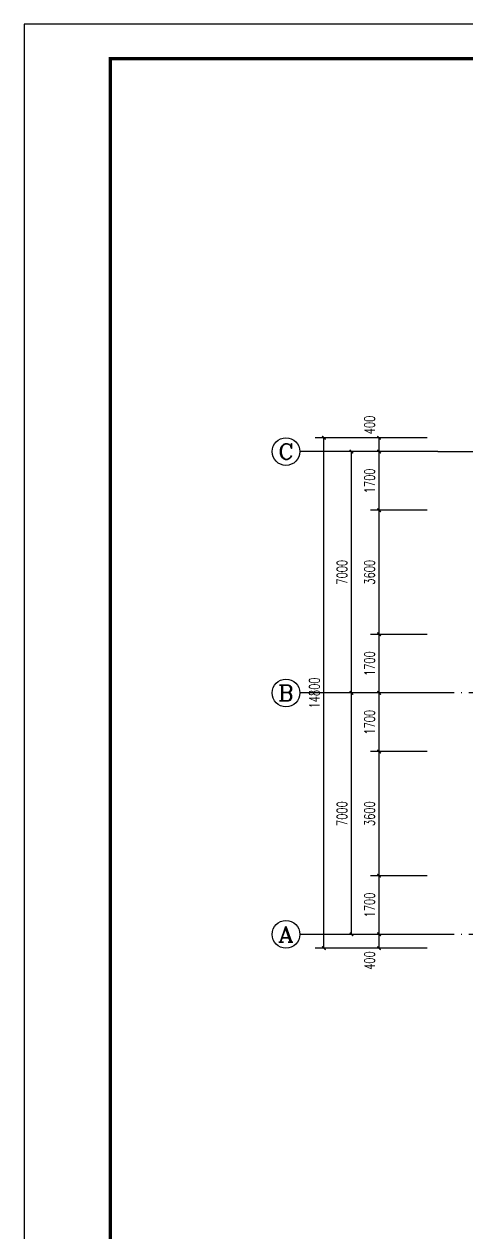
# Model space of a CAD drawing. Extents: x 4832557 to 10196674, y -611561 to -321783.
# Drawn here: x 4832557 to 4845395, y -398388 to -363337 of the extents above; entities that cross this region are included whole.
import ezdxf
from ezdxf.enums import TextEntityAlignment as Align

# ---------------------------------------------------------------- set-up
doc = ezdxf.new("R2010")
doc.units = 0
doc.header["$LTSCALE"] = 1000
doc.header["$MEASUREMENT"] = 0
doc.linetypes.add('DOTE', pattern=[2.42, 2, -0.2, 0.02, -0.2])
doc.layers.get('0').update_dxf_attribs({"linetype": 'CONTINUOUS'})
doc.layers.get('Defpoints').update_dxf_attribs({"linetype": 'CONTINUOUS'})
for name, color, linetype in [('AXIS', 3, 'CONTINUOUS'), ('AXIS_TEXT', 7, 'CONTINUOUS'), ('DOTE', 252, 'CONTINUOUS'), ('PUB_DIM', 3, 'CONTINUOUS'), ('PUB_TITLE', 4, 'CONTINUOUS')]:
    doc.layers.add(name, color=color, linetype=linetype)
doc.styles.add('_TCH_AXIS', font='COMPLEX', dxfattribs={"bigfont": 'GBCBIG'})
doc.styles.add('_TCH_DIM_T3', font='SIMPLEX', dxfattribs={"width": 0.705882, "bigfont": 'GBCBIG'})
doc.styles.add('COMPLEX', font='COMPLEX')
doc.dimstyles.new('_TCH_ARCH&&100', dxfattribs={"dimtxt": 297.5, "dimasz": 100, "dimexe": 250, "dimexo": 300, "dimgap": 126.25, "dimtad": 1, "dimdec": 0, "dimzin": 0, "dimdsep": 46, "dimtxsty": '_TCH_DIM_T3', "dimblk": 'ARCHTICK', "dimcen": 0.09, "dimclrt": 7, "dimazin": 2, "dimtfac": 1, "dimtdec": 0, "dimtix": 1, "dimtmove": 2, "dimatfit": 3, "dimfxl": 0, "dimtolj": 1, "dimtzin": 0, "dimarcsym": 0})

# ---------------------------------------------------------------- blocks, each defined once
blk = doc.blocks.new('_ArchTick')
at = {"color": 0, "linetype": 'ByBlock', "const_width": 0.4}
blk.add_lwpolyline([(-0.5, -0.5), (0.5, 0.5)], dxfattribs=at)
blk = doc.blocks.new('*D250')
at = {"layer": 'Defpoints', "color": 0}
for p in [(4842849, -389732), (4844549, -389732), (4844549, -390132)]:
    blk.add_point(p, dxfattribs=at)
at = {"layer": 'PUB_DIM', "color": 0, "lineweight": -2}
for p, q in [((4844249, -389732), (4842599, -389732)), ((4842849, -390132), (4842849, -389732)), ((4844249, -390132), (4842599, -390132))]:
    blk.add_line(p, q, dxfattribs=at)
at = {"layer": 'PUB_DIM', "color": 0, "lineweight": -2, "xscale": 100, "yscale": 100, "zscale": 100}
for p, rotation in [((4842849, -389732), 90), ((4842849, -390132), 270)]:
    blk.add_blockref('_ArchTick', p, dxfattribs=dict(at, rotation=rotation))
at = {"layer": 'PUB_DIM', "color": 7, "insert": (4842574, -390493), "char_height": 297.5, "attachment_point": 5, "rotation": 90, "style": '_TCH_DIM_T3'}
blk.add_mtext('\\A1;400', dxfattribs=at)
blk = doc.blocks.new('*D251')
at = {"layer": 'Defpoints', "color": 0}
for p in [(4842849, -388032), (4844549, -388032), (4844549, -389732)]:
    blk.add_point(p, dxfattribs=at)
at = {"layer": 'PUB_DIM', "color": 0, "lineweight": -2}
for p, q in [((4844249, -388032), (4842599, -388032)), ((4842849, -389732), (4842849, -388032)), ((4844249, -389732), (4842599, -389732))]:
    blk.add_line(p, q, dxfattribs=at)
at = {"layer": 'PUB_DIM', "color": 0, "lineweight": -2, "xscale": 100, "yscale": 100, "zscale": 100}
for p, rotation in [((4842849, -388032), 90), ((4842849, -389732), 270)]:
    blk.add_blockref('_ArchTick', p, dxfattribs=dict(at, rotation=rotation))
at = {"layer": 'PUB_DIM', "color": 7, "insert": (4842574, -388882), "char_height": 297.5, "attachment_point": 5, "rotation": 90, "style": '_TCH_DIM_T3'}
blk.add_mtext('\\A1;1700', dxfattribs=at)
blk = doc.blocks.new('*D252')
at = {"layer": 'Defpoints', "color": 0}
for p in [(4842849, -384432), (4844549, -384432), (4844549, -388032)]:
    blk.add_point(p, dxfattribs=at)
at = {"layer": 'PUB_DIM', "color": 0, "lineweight": -2}
for p, q in [((4844249, -384432), (4842599, -384432)), ((4842849, -388032), (4842849, -384432)), ((4844249, -388032), (4842599, -388032))]:
    blk.add_line(p, q, dxfattribs=at)
at = {"layer": 'PUB_DIM', "color": 0, "lineweight": -2, "xscale": 100, "yscale": 100, "zscale": 100}
for p, rotation in [((4842849, -384432), 90), ((4842849, -388032), 270)]:
    blk.add_blockref('_ArchTick', p, dxfattribs=dict(at, rotation=rotation))
at = {"layer": 'PUB_DIM', "color": 7, "insert": (4842574, -386232), "char_height": 297.5, "attachment_point": 5, "rotation": 90, "style": '_TCH_DIM_T3'}
blk.add_mtext('\\A1;3600', dxfattribs=at)
blk = doc.blocks.new('*D253')
at = {"layer": 'Defpoints', "color": 0}
for p in [(4842849, -382732), (4844549, -382732), (4844549, -384432)]:
    blk.add_point(p, dxfattribs=at)
at = {"layer": 'PUB_DIM', "color": 0, "lineweight": -2}
for p, q in [((4844249, -382732), (4842599, -382732)), ((4842849, -384432), (4842849, -382732)), ((4844249, -384432), (4842599, -384432))]:
    blk.add_line(p, q, dxfattribs=at)
at = {"layer": 'PUB_DIM', "color": 0, "lineweight": -2, "xscale": 100, "yscale": 100, "zscale": 100}
for p, rotation in [((4842849, -382732), 90), ((4842849, -384432), 270)]:
    blk.add_blockref('_ArchTick', p, dxfattribs=dict(at, rotation=rotation))
at = {"layer": 'PUB_DIM', "color": 7, "insert": (4842574, -383582), "char_height": 297.5, "attachment_point": 5, "rotation": 90, "style": '_TCH_DIM_T3'}
blk.add_mtext('\\A1;1700', dxfattribs=at)
blk = doc.blocks.new('*D254')
at = {"layer": 'Defpoints', "color": 0}
for p in [(4842849, -381032), (4844549, -381032), (4844549, -382732)]:
    blk.add_point(p, dxfattribs=at)
at = {"layer": 'PUB_DIM', "color": 0, "lineweight": -2}
for p, q in [((4844249, -381032), (4842599, -381032)), ((4842849, -382732), (4842849, -381032)), ((4844249, -382732), (4842599, -382732))]:
    blk.add_line(p, q, dxfattribs=at)
at = {"layer": 'PUB_DIM', "color": 0, "lineweight": -2, "xscale": 100, "yscale": 100, "zscale": 100}
for p, rotation in [((4842849, -381032), 90), ((4842849, -382732), 270)]:
    blk.add_blockref('_ArchTick', p, dxfattribs=dict(at, rotation=rotation))
at = {"layer": 'PUB_DIM', "color": 7, "insert": (4842574, -381882), "char_height": 297.5, "attachment_point": 5, "rotation": 90, "style": '_TCH_DIM_T3'}
blk.add_mtext('\\A1;1700', dxfattribs=at)
blk = doc.blocks.new('*D255')
at = {"layer": 'Defpoints', "color": 0}
for p in [(4842849, -377432), (4844549, -377432), (4844549, -381032)]:
    blk.add_point(p, dxfattribs=at)
at = {"layer": 'PUB_DIM', "color": 0, "lineweight": -2}
for p, q in [((4844249, -377432), (4842599, -377432)), ((4842849, -381032), (4842849, -377432)), ((4844249, -381032), (4842599, -381032))]:
    blk.add_line(p, q, dxfattribs=at)
at = {"layer": 'PUB_DIM', "color": 0, "lineweight": -2, "xscale": 100, "yscale": 100, "zscale": 100}
for p, rotation in [((4842849, -377432), 90), ((4842849, -381032), 270)]:
    blk.add_blockref('_ArchTick', p, dxfattribs=dict(at, rotation=rotation))
at = {"layer": 'PUB_DIM', "color": 7, "insert": (4842574, -379232), "char_height": 297.5, "attachment_point": 5, "rotation": 90, "style": '_TCH_DIM_T3'}
blk.add_mtext('\\A1;3600', dxfattribs=at)
blk = doc.blocks.new('*D256')
at = {"layer": 'Defpoints', "color": 0}
for p in [(4842849, -375732), (4844549, -375732), (4844549, -377432)]:
    blk.add_point(p, dxfattribs=at)
at = {"layer": 'PUB_DIM', "color": 0, "lineweight": -2}
for p, q in [((4844249, -375732), (4842599, -375732)), ((4842849, -377432), (4842849, -375732)), ((4844249, -377432), (4842599, -377432))]:
    blk.add_line(p, q, dxfattribs=at)
at = {"layer": 'PUB_DIM', "color": 0, "lineweight": -2, "xscale": 100, "yscale": 100, "zscale": 100}
for p, rotation in [((4842849, -375732), 90), ((4842849, -377432), 270)]:
    blk.add_blockref('_ArchTick', p, dxfattribs=dict(at, rotation=rotation))
at = {"layer": 'PUB_DIM', "color": 7, "insert": (4842574, -376582), "char_height": 297.5, "attachment_point": 5, "rotation": 90, "style": '_TCH_DIM_T3'}
blk.add_mtext('\\A1;1700', dxfattribs=at)
blk = doc.blocks.new('*D257')
at = {"layer": 'Defpoints', "color": 0}
for p in [(4842849, -375332), (4844549, -375332), (4844549, -375732)]:
    blk.add_point(p, dxfattribs=at)
at = {"layer": 'PUB_DIM', "color": 0, "lineweight": -2}
for p, q in [((4844249, -375332), (4842599, -375332)), ((4842849, -375732), (4842849, -375332)), ((4844249, -375732), (4842599, -375732))]:
    blk.add_line(p, q, dxfattribs=at)
at = {"layer": 'PUB_DIM', "color": 0, "lineweight": -2, "xscale": 100, "yscale": 100, "zscale": 100}
for p, rotation in [((4842849, -375332), 90), ((4842849, -375732), 270)]:
    blk.add_blockref('_ArchTick', p, dxfattribs=dict(at, rotation=rotation))
at = {"layer": 'PUB_DIM', "color": 7, "insert": (4842574, -374962), "char_height": 297.5, "attachment_point": 5, "rotation": 90, "style": '_TCH_DIM_T3'}
blk.add_mtext('\\A1;400', dxfattribs=at)
blk = doc.blocks.new('*D279')
at = {"layer": 'AXIS', "color": 0, "lineweight": -2}
for p, q in [((4844249, -382732), (4841799, -382732)), ((4842049, -389732), (4842049, -382732)), ((4844249, -389732), (4841799, -389732))]:
    blk.add_line(p, q, dxfattribs=at)
at = {"layer": 'Defpoints', "color": 0}
for p in [(4842049, -382732), (4844549, -382732), (4844549, -389732)]:
    blk.add_point(p, dxfattribs=at)
at = {"layer": 'AXIS', "color": 0, "lineweight": -2, "xscale": 100, "yscale": 100, "zscale": 100}
for p, rotation in [((4842049, -382732), 90), ((4842049, -389732), 270)]:
    blk.add_blockref('_ArchTick', p, dxfattribs=dict(at, rotation=rotation))
at = {"layer": 'AXIS', "color": 7, "insert": (4841774, -386232), "char_height": 297.5, "attachment_point": 5, "rotation": 90, "style": '_TCH_DIM_T3'}
blk.add_mtext('\\A1;7000', dxfattribs=at)
blk = doc.blocks.new('*D280')
at = {"layer": 'AXIS', "color": 0, "lineweight": -2}
for p, q in [((4844249, -375732), (4841799, -375732)), ((4842049, -382732), (4842049, -375732)), ((4844249, -382732), (4841799, -382732))]:
    blk.add_line(p, q, dxfattribs=at)
at = {"layer": 'Defpoints', "color": 0}
for p in [(4842049, -375732), (4844549, -375732), (4844549, -382732)]:
    blk.add_point(p, dxfattribs=at)
at = {"layer": 'AXIS', "color": 0, "lineweight": -2, "xscale": 100, "yscale": 100, "zscale": 100}
for p, rotation in [((4842049, -375732), 90), ((4842049, -382732), 270)]:
    blk.add_blockref('_ArchTick', p, dxfattribs=dict(at, rotation=rotation))
at = {"layer": 'AXIS', "color": 7, "insert": (4841774, -379232), "char_height": 297.5, "attachment_point": 5, "rotation": 90, "style": '_TCH_DIM_T3'}
blk.add_mtext('\\A1;7000', dxfattribs=at)
blk = doc.blocks.new('*D281')
at = {"layer": 'AXIS', "color": 0, "lineweight": -2}
for p, q in [((4844249, -375332), (4840999, -375332)), ((4841249, -390132), (4841249, -375332)), ((4844249, -390132), (4840999, -390132))]:
    blk.add_line(p, q, dxfattribs=at)
at = {"layer": 'Defpoints', "color": 0}
for p in [(4841249, -375332), (4844549, -375332), (4844549, -390132)]:
    blk.add_point(p, dxfattribs=at)
at = {"layer": 'AXIS', "color": 0, "lineweight": -2, "xscale": 100, "yscale": 100, "zscale": 100}
for p, rotation in [((4841249, -375332), 90), ((4841249, -390132), 270)]:
    blk.add_blockref('_ArchTick', p, dxfattribs=dict(at, rotation=rotation))
at = {"layer": 'AXIS', "color": 7, "insert": (4840974, -382732), "char_height": 297.5, "attachment_point": 5, "rotation": 90, "style": '_TCH_DIM_T3'}
blk.add_mtext('\\A1;14800', dxfattribs=at)
blk = doc.blocks.new('_AXISO')
blk.add_circle((0, 0), 0.5)
at = {"layer": 'AXIS_TEXT', "style": 'COMPLEX', "width": 1.041667}
blk.add_attdef('A', text='', height=0.56, dxfattribs=at).set_placement((-0.25, -0.28), (0.25, -0.28), align=Align.FIT)

msp = doc.modelspace()

# ---------------------------------------------------------------- linework, layer by layer
at = {"layer": 'AXIS', "color": 0}
for p, q in [((4844549.2, -375732.1), (4840549.2, -375732.1)), ((4844549.2, -382732.1), (4840549.2, -382732.1)), ((4844549.2, -389732.1), (4840549.2, -389732.1))]:
    msp.add_line(p, q, dxfattribs=at)
at = {"layer": 'DOTE', "linetype": 'DOTE'}
for p, q in [((4844549.2, -375732.1), (4859549.2, -375732.1)), ((4859549.2, -382732.1), (4844549.2, -382732.1)), ((4859549.2, -389732.1), (4844549.2, -389732.1))]:
    msp.add_line(p, q, dxfattribs=at)
at = {"layer": 'PUB_TITLE', "color": 4}
msp.add_lwpolyline([(4832557.1, -422737.3), (4916657.1, -422737.3), (4916657.1, -363337.3), (4832557.1, -363337.3)], close=True, dxfattribs=at)
at = {"layer": 'PUB_TITLE', "color": 4, "const_width": 100}
msp.add_lwpolyline([(4835057.1, -421737.3), (4915657.1, -421737.3), (4915657.1, -364337.3), (4835057.1, -364337.3)], close=True, dxfattribs=at)

# ---------------------------------------------------------------- block references
at = {"layer": 'AXIS', "color": 0}
ref = msp.add_blockref('_AXISO', (4840149.2, -375732.1), dxfattribs=dict(at, xscale=800, yscale=800, zscale=800))
ref.add_attrib('A', 'C', dxfattribs={"layer": 'AXIS_TEXT', "color": 0, "height": 452.5, "style": '_TCH_AXIS', "width": 1.4}).set_placement((4839923, -375958.3), (4840375.5, -375958.3), align=Align.FIT)
ref = msp.add_blockref('_AXISO', (4840149.2, -382732.1), dxfattribs=dict(at, xscale=800, yscale=800, zscale=800))
ref.add_attrib('A', 'B', dxfattribs={"layer": 'AXIS_TEXT', "color": 0, "height": 452.5, "style": '_TCH_AXIS', "width": 1.235294}).set_placement((4839923, -382958.3), (4840375.5, -382958.3), align=Align.FIT)
ref = msp.add_blockref('_AXISO', (4840149.2, -389732.1), dxfattribs=dict(at, xscale=800, yscale=800, zscale=800))
ref.add_attrib('A', 'A', dxfattribs={"layer": 'AXIS_TEXT', "color": 0, "height": 452.5, "style": '_TCH_AXIS', "width": 1.166667}).set_placement((4839923, -389958.3), (4840375.5, -389958.3), align=Align.FIT)

# ---------------------------------------------------------------- dimensions: what is measured, and where the dimension line sits
for p1, p2, distance, picture, middle in [((4844549.2, -390132.1), (4844549.2, -375332.1), 3300, '*D281', (4840974.2, -382732.1)), ((4844549.2, -382732.1), (4844549.2, -375732.1), 2500, '*D280', (4841774.2, -379232.1)), ((4844549.2, -389732.1), (4844549.2, -382732.1), 2500, '*D279', (4841774.2, -386232.1))]:
    dim = msp.add_aligned_dim(p1=p1, p2=p2, distance=distance, dimstyle='_TCH_ARCH&&100', dxfattribs=at)
    dim.commit()
    dim.dimension.update_dxf_attribs({"geometry": picture, "text_midpoint": middle})
at = {"layer": 'PUB_DIM', "color": 0}
for base, p1, p2, picture, middle in [((4842849.2, -375332.1), (4844549.2, -375732.1), (4844549.2, -375332.1), '*D257', (4842574.2, -374962.1)), ((4842849.2, -389732.1), (4844549.2, -390132.1), (4844549.2, -389732.1), '*D250', (4842574.2, -390493))]:
    dim = msp.add_linear_dim(base=base, p1=p1, p2=p2, angle=90, dimstyle='_TCH_ARCH&&100', dxfattribs=at)
    dim.commit()
    dim.dimension.update_dxf_attribs({"geometry": picture, "text_midpoint": middle, "dimtype": 161})
for p1, p2, picture, middle in [((4844549.2, -377432.1), (4844549.2, -375732.1), '*D256', (4842574.2, -376582.1)), ((4844549.2, -381032.1), (4844549.2, -377432.1), '*D255', (4842574.2, -379232.1)), ((4844549.2, -382732.1), (4844549.2, -381032.1), '*D254', (4842574.2, -381882.1)), ((4844549.2, -384432.1), (4844549.2, -382732.1), '*D253', (4842574.2, -383582.1)), ((4844549.2, -388032.1), (4844549.2, -384432.1), '*D252', (4842574.2, -386232.1)), ((4844549.2, -389732.1), (4844549.2, -388032.1), '*D251', (4842574.2, -388882.1))]:
    dim = msp.add_aligned_dim(p1=p1, p2=p2, distance=1700, dimstyle='_TCH_ARCH&&100', dxfattribs=at)
    dim.commit()
    dim.dimension.update_dxf_attribs({"geometry": picture, "text_midpoint": middle})

doc.saveas('drawing.dxf')
